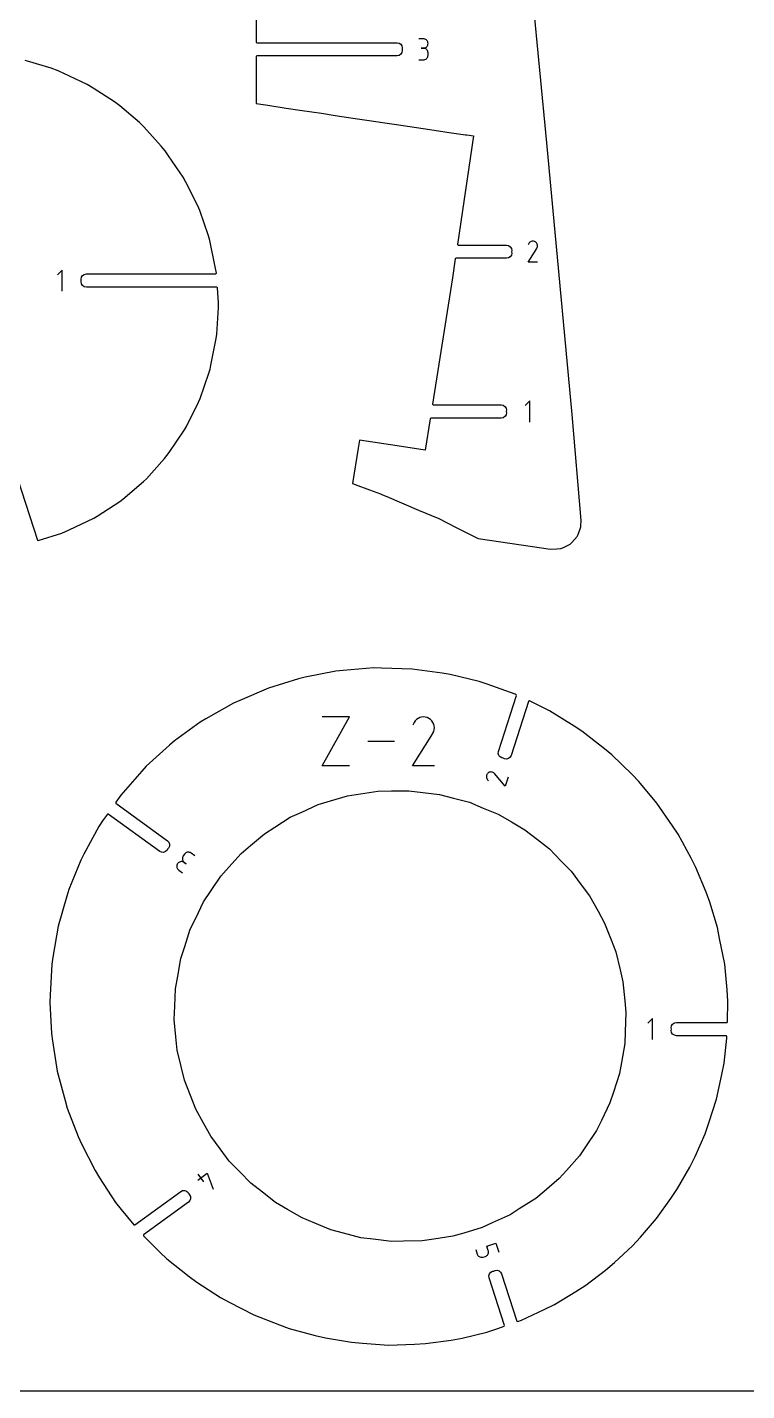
# Model space of a CAD drawing. Extents: x 0 to 500, y 0 to 500.
# Drawn here: x 155.5 to 292, y 0 to 258.5 of the extents above; entities that cross this region are included whole.
import ezdxf

# ---------------------------------------------------------------- set-up
doc = ezdxf.new("R2010")
doc.units = 0

msp = doc.modelspace()

# ---------------------------------------------------------------- linework, layer by layer
at = {"layer": 'annotation', "color": 1}
for p, q in [((230.608517, 256.273229), (229.720269, 256.273229)), ((230.768271, 256.258889), (230.608517, 256.273229)), ((230.918593, 256.217566), (230.768271, 256.258889)), ((231.056984, 256.1518), (230.918593, 256.217566)), ((231.180944, 256.064133), (231.056984, 256.1518)), ((231.287973, 255.957107), (231.180944, 256.064133)), ((231.375569, 255.833262), (231.287973, 255.957107)), ((230.608517, 254.496733), (230.163766, 254.496733)), ((230.163766, 254.496733), (230.608517, 254.496733)), ((230.608517, 254.496733), (230.768271, 254.511076)), ((230.768271, 254.482394), (230.608517, 254.496733)), ((230.608517, 254.496733), (230.608517, 254.496733)), ((230.768271, 254.511076), (230.918593, 254.552423)), ((230.918593, 254.44107), (230.768271, 254.482394)), ((230.918593, 254.552423), (231.056984, 254.618254)), ((231.056984, 254.375305), (230.918593, 254.44107)), ((231.056984, 254.618254), (231.180944, 254.706048)), ((231.180944, 254.287638), (231.056984, 254.375305)), ((231.180944, 254.706048), (231.287973, 254.813285)), ((231.287973, 254.180611), (231.180944, 254.287638)), ((231.287973, 254.813285), (231.375569, 254.937443)), ((231.375569, 254.056767), (231.287973, 254.180611)), ((231.441233, 255.695141), (231.375569, 255.833262)), ((231.375569, 254.937443), (231.441233, 255.076001)), ((231.441233, 253.918645), (231.375569, 254.056767)), ((231.482465, 255.545285), (231.441233, 255.695141)), ((231.441233, 255.076001), (231.482465, 255.226438)), ((231.482465, 253.768789), (231.441233, 253.918645)), ((231.496765, 255.386235), (231.482465, 255.545285)), ((231.482465, 255.226438), (231.496765, 255.386235)), ((231.496765, 253.609739), (231.482465, 253.768789)), ((231.496765, 255.386235), (231.496765, 255.386235)), ((231.496765, 253.164988), (231.496765, 253.609739)), ((231.496765, 253.609739), (231.496765, 253.609739)), ((229.720269, 252.277995), (230.608517, 252.277995)), ((230.608517, 252.277995), (230.768271, 252.292326)), ((230.608517, 252.277995), (230.608517, 252.277995)), ((230.768271, 252.292326), (230.918593, 252.333628)), ((230.918593, 252.333628), (231.056984, 252.399367)), ((231.056984, 252.399367), (231.180944, 252.487007)), ((231.180944, 252.487007), (231.287973, 252.594013)), ((231.287973, 252.594013), (231.375569, 252.71785)), ((231.375569, 252.71785), (231.441233, 252.855981)), ((231.441233, 252.855981), (231.482465, 253.005872)), ((231.482465, 253.005872), (231.496765, 253.164988)), ((250.613899, 217.458361), (250.497256, 217.234606)), ((250.706465, 217.589622), (250.613899, 217.458361)), ((250.817524, 217.699193), (250.706465, 217.589622)), ((250.943697, 217.786199), (250.817524, 217.699193)), ((251.081608, 217.849762), (250.943697, 217.786199)), ((251.227878, 217.889004), (251.081608, 217.849762)), ((251.37913, 217.903047), (251.227878, 217.889004)), ((251.531986, 217.891015), (251.37913, 217.903047)), ((251.683069, 217.85203), (251.531986, 217.891015)), ((251.829, 217.785214), (251.683069, 217.85203)), ((251.95952, 217.692533), (251.829, 217.785214)), ((251.829, 217.785214), (251.829, 217.785214)), ((252.068649, 217.581315), (251.95952, 217.692533)), ((252.155417, 217.45497), (252.068649, 217.581315)), ((252.218852, 217.316907), (252.155417, 217.45497)), ((252.257986, 217.170534), (252.218852, 217.316907)), ((252.271847, 217.019259), (252.257986, 217.170534)), ((250.494747, 213.903112), (252.136287, 216.545781)), ((252.136287, 216.545781), (252.13825, 216.54821)), ((252.136287, 216.545781), (252.136287, 216.545781)), ((252.13825, 216.54821), (252.140132, 216.550659)), ((252.140132, 216.550659), (252.141945, 216.553149)), ((252.141945, 216.553149), (252.143703, 216.555701)), ((252.143703, 216.555701), (252.145418, 216.558336)), ((252.145418, 216.558336), (252.147102, 216.561074)), ((252.147102, 216.561074), (252.148767, 216.563936)), ((252.148767, 216.563936), (252.150426, 216.566942)), ((252.150426, 216.566942), (252.152091, 216.570114)), ((252.152091, 216.570114), (252.219869, 216.71564)), ((252.152091, 216.570114), (252.152091, 216.570114)), ((252.219869, 216.71564), (252.259465, 216.866492)), ((252.259465, 216.866492), (252.271847, 217.019259)), ((162.10895, 212.43501), (161.219699, 211.545508)), ((162.10895, 208.43501), (162.10895, 212.43501)), ((252.271243, 213.903112), (250.494747, 213.903112)), ((250.823193, 187.617169), (249.933941, 186.727667)), ((250.823193, 183.617169), (250.823193, 187.617169)), ((211.425795, 118.450915), (216.568189, 127.712335)), ((216.568189, 127.712335), (211.425795, 127.712335)), ((228.854818, 126.682503), (228.584746, 126.164431)), ((229.069141, 126.986417), (228.854818, 126.682503)), ((229.326281, 127.240115), (229.069141, 126.986417)), ((229.618418, 127.441564), (229.326281, 127.240115)), ((229.93773, 127.588734), (229.618418, 127.441564)), ((230.276397, 127.679593), (229.93773, 127.588734)), ((230.626599, 127.712109), (230.276397, 127.679593)), ((230.980515, 127.684251), (230.626599, 127.712109)), ((231.330325, 127.593986), (230.980515, 127.684251)), ((231.668208, 127.439284), (231.330325, 127.593986)), ((231.970408, 127.224693), (231.668208, 127.439284)), ((231.668208, 127.439284), (231.668208, 127.439284)), ((232.22308, 126.967185), (231.970408, 127.224693)), ((232.423978, 126.674652), (232.22308, 126.967185)), ((232.570854, 126.354986), (232.423978, 126.674652)), ((228.578938, 118.45084), (232.379686, 124.569557)), ((232.379686, 124.569557), (232.38423, 124.575179)), ((232.379686, 124.569557), (232.379686, 124.569557)), ((232.38423, 124.575179), (232.388587, 124.580849)), ((232.388587, 124.580849), (232.392787, 124.586615)), ((232.392787, 124.586615), (232.396857, 124.592524)), ((232.396857, 124.592524), (232.400827, 124.598625)), ((232.400827, 124.598625), (232.404725, 124.604964)), ((232.404725, 124.604964), (232.408581, 124.61159)), ((232.408581, 124.61159), (232.412421, 124.618551)), ((232.412421, 124.618551), (232.416277, 124.625894)), ((232.416277, 124.625894), (232.573209, 124.96284)), ((232.416277, 124.625894), (232.416277, 124.625894)), ((232.661461, 126.01608), (232.570854, 126.354986)), ((232.573209, 124.96284), (232.664886, 125.312115)), ((232.693554, 125.665825), (232.661461, 126.01608)), ((232.664886, 125.312115), (232.693554, 125.665825)), ((225.106078, 123.081625), (220.042092, 123.081625)), ((216.568189, 118.450915), (211.425795, 118.450915)), ((232.692156, 118.45084), (228.578938, 118.45084)), ((242.570718, 116.524143), (242.562839, 116.372906)), ((242.562839, 116.372906), (242.580674, 116.222103)), ((242.604101, 116.672332), (242.570718, 116.524143)), ((242.662779, 116.813989), (242.604101, 116.672332)), ((242.746544, 116.94563), (242.662779, 116.813989)), ((242.855184, 117.063772), (242.746544, 116.94563)), ((242.983663, 117.159263), (242.855184, 117.063772)), ((242.855184, 117.063772), (242.855184, 117.063772)), ((243.12316, 117.228683), (242.983663, 117.159263)), ((243.270134, 117.272161), (243.12316, 117.228683)), ((243.421042, 117.289828), (243.270134, 117.272161)), ((243.572344, 117.281814), (243.421042, 117.289828)), ((243.720498, 117.24825), (243.572344, 117.281814)), ((243.861963, 117.189267), (243.720498, 117.24825)), ((243.993195, 117.104994), (243.861963, 117.189267)), ((244.110655, 116.995562), (243.993195, 117.104994)), ((244.113156, 116.992998), (244.110655, 116.995562)), ((244.110655, 116.995562), (244.110655, 116.995562)), ((244.115503, 116.990492), (244.113156, 116.992998)), ((244.11771, 116.988024), (244.115503, 116.990492)), ((244.119794, 116.985576), (244.11771, 116.988024)), ((244.12177, 116.983131), (244.119794, 116.985576)), ((244.123654, 116.980671), (244.12177, 116.983131)), ((244.125462, 116.978176), (244.123654, 116.980671)), ((244.127209, 116.97563), (244.125462, 116.978176)), ((244.128912, 116.973013), (244.127209, 116.97563)), ((246.134976, 114.595186), (244.128912, 116.973013)), ((244.128912, 116.973013), (244.128912, 116.973013)), ((242.580674, 116.222103), (242.624432, 116.075219)), ((242.624432, 116.075219), (242.694322, 115.935736)), ((242.694322, 115.935736), (242.790553, 115.807139)), ((242.790553, 115.807139), (242.967312, 115.62706)), ((246.683943, 116.284734), (246.134976, 114.595186)), ((184.881829, 100.92815), (184.879902, 100.77647)), ((184.909891, 101.078489), (184.881829, 100.92815)), ((184.964617, 101.223961), (184.909891, 101.078489)), ((185.046536, 101.36104), (184.964617, 101.223961)), ((185.307954, 101.720851), (185.046536, 101.36104)), ((185.046536, 101.36104), (185.046536, 101.36104)), ((185.413048, 101.841174), (185.307954, 101.720851)), ((185.53451, 101.938203), (185.413048, 101.841174)), ((185.668825, 102.011357), (185.53451, 101.938203)), ((185.812481, 102.060055), (185.668825, 102.011357)), ((185.961965, 102.083715), (185.812481, 102.060055)), ((186.113764, 102.081755), (185.961965, 102.083715)), ((186.264366, 102.053595), (186.113764, 102.081755)), ((186.410256, 101.998652), (186.264366, 102.053595)), ((186.547923, 101.916345), (186.410256, 101.998652)), ((187.266531, 101.394246), (186.547923, 101.916345)), ((186.547923, 101.916345), (186.547923, 101.916345)), ((183.837631, 99.490935), (183.835704, 99.339255)), ((183.835704, 99.339255), (183.859383, 99.189759)), ((183.865693, 99.641274), (183.837631, 99.490935)), ((183.859383, 99.189759), (183.90814, 99.045973)), ((183.920419, 99.786746), (183.865693, 99.641274)), ((183.90814, 99.045973), (183.981444, 98.911423)), ((184.002338, 99.923825), (183.920419, 99.786746)), ((183.981444, 98.911423), (184.078768, 98.789635)), ((184.107832, 100.044698), (184.002338, 99.923825)), ((184.002338, 99.923825), (184.002338, 99.923825)), ((184.078768, 98.789635), (184.199583, 98.684133)), ((184.229615, 100.142169), (184.107832, 100.044698)), ((184.199583, 98.684133), (184.918191, 98.162034)), ((184.364181, 100.215668), (184.229615, 100.142169)), ((184.508026, 100.264626), (184.364181, 100.215668)), ((184.657646, 100.288473), (184.508026, 100.264626)), ((184.809535, 100.286638), (184.657646, 100.288473)), ((184.960191, 100.258552), (184.809535, 100.286638)), ((184.879902, 100.77647), (184.903581, 100.626974)), ((184.903581, 100.626974), (184.952337, 100.483188)), ((184.952337, 100.483188), (185.025642, 100.348638)), ((185.106108, 100.203646), (184.960191, 100.258552)), ((185.025642, 100.348638), (185.122966, 100.22685)), ((185.243781, 100.121348), (185.106108, 100.203646)), ((185.122966, 100.22685), (185.243781, 100.121348)), ((185.243781, 100.121348), (185.603592, 99.85993)), ((185.603592, 99.85993), (185.243781, 100.121348)), ((185.243781, 100.121348), (185.243781, 100.121348)), ((274.058306, 70.549611), (273.169055, 69.660109)), ((274.058306, 66.549611), (274.058306, 70.549611)), ((187.807396, 39.942879), (189.604219, 41.248348)), ((187.823308, 41.053615), (188.867506, 39.616399)), ((189.604219, 41.248348), (190.715079, 38.210337)), ((240.551446, 26.743996), (240.82593, 25.899222)), ((240.82593, 25.899222), (240.82593, 25.899222)), ((240.82593, 25.899222), (240.888827, 25.752031)), ((242.661592, 27.429623), (244.355673, 27.980064)), ((242.936076, 26.58485), (242.661592, 27.429623)), ((242.846269, 25.841595), (242.914762, 25.976473)), ((242.914762, 25.976473), (242.959567, 26.121405)), ((242.971802, 26.428761), (242.936076, 26.58485)), ((242.959567, 26.121405), (242.979106, 26.273223)), ((242.979106, 26.273223), (242.971802, 26.428761)), ((244.355673, 27.980064), (244.90464, 26.290516)), ((240.888827, 25.752031), (240.974527, 25.622002)), ((240.974527, 25.622002), (241.079854, 25.510766)), ((241.079854, 25.510766), (241.201632, 25.419952)), ((241.201632, 25.419952), (241.336685, 25.351189)), ((241.336685, 25.351189), (241.481839, 25.306107)), ((241.481839, 25.306107), (241.633917, 25.286335)), ((241.633917, 25.286335), (241.789743, 25.293503)), ((241.789743, 25.293503), (241.946142, 25.329242)), ((241.946142, 25.329242), (242.366978, 25.46598)), ((242.366978, 25.46598), (242.514443, 25.528964)), ((242.366978, 25.46598), (242.366978, 25.46598)), ((242.514443, 25.528964), (242.644532, 25.614673)), ((242.644532, 25.614673), (242.755666, 25.71994)), ((242.755666, 25.71994), (242.846269, 25.841595))]:
    msp.add_line(p, q, dxfattribs=at)
at = {"layer": 'boundary', "color": 5}
for p, q in [((198.908039, 282.422462), (198.908039, 255.652869)), ((254.022434, 236.539233), (250.507452, 272.877067)), ((198.908039, 255.652869), (199.033039, 255.527869)), ((199.033039, 255.527869), (225.609019, 255.527869)), ((225.609019, 255.527869), (225.991702, 255.451749)), ((225.991702, 255.451749), (226.316126, 255.234976)), ((226.316126, 253.320762), (225.991702, 253.10399)), ((226.316126, 255.234976), (226.532898, 254.910553)), ((226.532898, 253.645186), (226.316126, 253.320762)), ((226.532898, 254.910553), (226.609019, 254.527869)), ((226.609019, 254.027869), (226.532898, 253.645186)), ((226.609019, 254.527869), (226.559291, 254.27787)), ((226.559291, 254.27787), (226.609019, 254.027869)), ((155.477077, 252.039901), (155.076238, 252.139132)), ((159.978775, 250.66818), (155.477077, 252.039901)), ((199.033039, 253.027869), (198.908039, 252.90287)), ((198.908039, 252.90287), (198.908039, 243.987624)), ((225.609019, 253.027869), (199.033039, 253.027869)), ((225.991702, 253.10399), (225.609019, 253.027869)), ((161.300535, 250.188375), (159.978775, 250.66818)), ((165.63205, 248.187127), (161.300535, 250.188375)), ((166.844419, 247.596811), (165.63205, 248.187127)), ((167.97143, 246.894348), (166.844419, 247.596811)), ((172.013933, 244.310302), (167.97143, 246.894348)), ((173.014834, 243.531958), (172.013933, 244.310302)), ((176.720648, 240.386025), (173.014834, 243.531958)), ((198.908039, 243.987624), (201.113074, 243.658696)), ((201.113074, 243.658696), (204.589809, 243.140067)), ((204.589809, 243.140067), (207.60075, 242.690922)), ((177.591827, 239.551189), (176.720648, 240.386025)), ((207.60075, 242.690922), (211.267901, 242.143887)), ((211.267901, 242.143887), (213.906578, 241.750273)), ((213.906578, 241.750273), (217.694831, 241.185175)), ((217.694831, 241.185175), (219.913092, 240.854274)), ((219.913092, 240.854274), (223.750878, 240.281787)), ((180.88415, 235.892413), (177.591827, 239.551189)), ((223.750878, 240.281787), (225.508403, 240.019615)), ((225.508403, 240.019615), (229.323228, 239.450552)), ((229.323228, 239.450552), (230.58828, 239.261843)), ((230.58828, 239.261843), (234.308084, 238.706955)), ((234.308084, 238.706955), (235.058099, 238.595074)), ((235.058099, 238.595074), (238.612581, 238.064848)), ((240.093898, 237.843878), (237.073105, 217.278145)), ((238.612581, 238.064848), (238.834589, 238.031731)), ((238.834589, 238.031731), (240.093898, 237.843878)), ((181.625309, 235.019464), (180.88415, 235.892413)), ((258.814787, 185.044269), (254.022434, 236.539233)), ((182.26265, 234.090816), (181.625309, 235.019464)), ((185.047348, 230.013773), (182.26265, 234.090816)), ((185.558336, 229.077232), (185.047348, 230.013773)), ((187.800513, 224.619453), (185.558336, 229.077232)), ((188.191456, 223.688591), (187.800513, 224.619453)), ((189.839064, 218.928766), (188.191456, 223.688591)), ((190.117672, 218.014675), (189.839064, 218.928766)), ((191.129951, 213.039226), (190.117672, 218.014675)), ((237.073105, 217.278145), (237.198105, 217.153145)), ((237.198105, 217.153145), (246.383497, 217.153145)), ((246.383497, 217.153145), (246.76618, 217.077024)), ((236.669171, 214.528145), (236.146655, 210.970823)), ((236.794172, 214.653145), (236.669171, 214.528145)), ((246.383497, 214.653145), (236.794172, 214.653145)), ((246.76618, 214.729265), (246.383497, 214.653145)), ((246.76618, 217.077024), (247.090603, 216.860252)), ((247.090604, 214.946038), (246.76618, 214.729265)), ((247.090603, 216.860252), (247.307376, 216.535828)), ((247.307376, 215.270462), (247.090604, 214.946038)), ((247.307376, 216.535828), (247.383497, 216.153145)), ((247.383497, 215.653145), (247.307376, 215.270462)), ((247.383497, 216.153145), (247.333769, 215.903145)), ((247.333769, 215.903145), (247.383497, 215.653145)), ((191.304694, 212.150443), (191.129951, 213.039226)), ((191.336294, 211.81001), (191.304694, 212.150443)), ((165.6647, 210.68501), (165.740821, 211.067693)), ((165.714429, 210.43501), (165.6647, 210.68501)), ((165.6647, 210.18501), (165.714429, 210.43501)), ((165.740821, 209.802327), (165.6647, 210.18501)), ((165.740821, 211.067693), (165.957594, 211.392117)), ((165.957594, 209.477903), (165.740821, 209.802327)), ((165.957594, 211.392117), (166.282017, 211.608889)), ((166.282017, 209.26113), (165.957594, 209.477903)), ((166.282017, 211.608889), (166.6647, 211.68501)), ((166.6647, 211.68501), (191.211294, 211.68501)), ((191.211294, 211.68501), (191.336294, 211.81001)), ((236.146655, 210.970823), (232.324401, 186.992169)), ((166.6647, 209.18501), (166.282017, 209.26113)), ((191.412468, 209.18501), (166.6647, 209.18501)), ((191.537468, 209.06001), (191.412468, 209.18501)), ((191.733039, 206.194375), (191.537468, 209.06001)), ((191.396552, 200.246649), (191.725367, 205.344318)), ((191.725367, 205.344318), (191.733039, 206.194375)), ((190.302633, 194.407242), (191.306788, 199.438904)), ((191.306788, 199.438904), (191.396552, 200.246649)), ((190.137813, 193.642951), (190.302633, 194.407242)), ((188.237882, 188.053035), (189.898194, 192.90544)), ((189.898194, 192.90544), (190.137813, 193.642951)), ((185.639322, 182.762176), (187.933632, 187.364212)), ((187.933632, 187.364212), (188.237882, 188.053035)), ((232.324401, 186.992169), (232.449401, 186.867169)), ((232.449401, 186.867169), (245.378943, 186.867169)), ((245.378943, 186.867169), (245.761627, 186.791049)), ((245.761627, 186.791049), (246.08605, 186.574276)), ((246.08605, 186.574276), (246.302823, 186.249853)), ((246.302823, 186.249853), (246.378943, 185.867169)), ((149.610329, 185.148716), (157.381674, 161.230976)), ((231.886045, 184.242169), (230.939262, 178.302594)), ((232.011045, 184.367169), (231.886045, 184.242169)), ((245.378943, 184.36717), (232.011045, 184.367169)), ((245.761627, 184.44329), (245.378943, 184.36717)), ((246.08605, 184.660063), (245.761627, 184.44329)), ((246.302823, 184.984486), (246.08605, 184.660063)), ((246.378943, 185.367169), (246.302823, 184.984486)), ((246.378943, 185.867169), (246.329215, 185.617169)), ((246.329215, 185.617169), (246.378943, 185.367169)), ((260.541858, 164.955343), (258.814787, 185.044269)), ((182.386767, 177.85802), (185.274063, 182.120942)), ((185.274063, 182.120942), (185.639322, 182.762176)), ((218.264268, 178.693369), (217.190436, 171.963607)), ((218.498045, 180.158466), (218.264268, 178.693369)), ((225.655882, 179.090722), (218.498045, 180.158466)), ((230.939262, 178.302594), (225.655882, 179.090722)), ((178.053477, 172.872405), (181.480251, 176.715237)), ((181.480251, 176.715237), (181.962484, 177.263307)), ((181.962484, 177.263307), (182.386767, 177.85802)), ((173.612185, 169.021155), (177.516797, 172.375129)), ((177.516797, 172.375129), (178.053477, 172.872405)), ((217.190436, 171.963607), (217.667148, 171.788524)), ((217.667148, 171.788524), (220.398446, 170.782947)), ((220.398446, 170.782947), (222.490585, 170.010234)), ((168.713033, 165.772877), (173.02023, 168.575415)), ((173.02023, 168.575415), (173.612185, 169.021155)), ((222.490585, 170.010234), (222.883764, 169.843434)), ((222.883764, 169.843434), (223.695682, 169.498991)), ((223.695682, 169.498991), (229.700048, 166.936229)), ((168.064328, 165.380863), (168.713033, 165.772877)), ((229.700048, 166.936229), (233.51366, 165.308516)), ((161.987478, 162.582558), (162.731165, 162.845671)), ((162.731165, 162.845671), (163.43824, 163.180121)), ((163.43824, 163.180121), (168.064328, 165.380863)), ((233.51366, 165.308516), (236.85736, 163.653539)), ((236.85736, 163.653539), (241.017318, 161.572518)), ((259.962905, 162.294612), (260.497785, 163.742164)), ((260.497785, 163.742164), (260.506238, 163.97483)), ((260.506238, 163.97483), (260.541858, 164.955343)), ((157.381674, 161.230976), (157.539183, 161.150722)), ((157.539183, 161.150722), (161.987478, 162.582558)), ((241.017318, 161.572518), (249.174205, 160.355745)), ((249.174205, 160.355745), (254.724362, 159.527821)), ((257.181915, 159.843925), (258.484578, 160.453509)), ((258.484578, 160.453509), (258.805478, 160.802043)), ((258.805478, 160.802043), (259.817575, 161.901304)), ((259.817575, 161.901304), (259.962905, 162.294612)), ((254.724362, 159.527821), (255.925389, 159.576013)), ((255.925389, 159.576013), (256.701715, 159.619213)), ((256.701715, 159.619213), (257.181915, 159.843925)), ((221.222236, 137.002916), (215.378842, 136.544723)), ((222.660808, 136.977134), (221.222236, 137.002916)), ((206.899366, 134.926228), (201.234346, 133.200148)), ((208.204948, 135.280182), (206.899366, 134.926228)), ((213.996635, 136.374156), (208.204948, 135.280182)), ((215.378842, 136.544723), (213.996635, 136.374156)), ((228.481966, 136.805242), (222.660808, 136.977134)), ((234.185668, 136.021919), (228.481966, 136.805242)), ((235.681029, 135.784495), (234.185668, 136.021919)), ((241.222883, 134.412556), (235.681029, 135.784495)), ((242.725164, 133.954794), (241.222883, 134.412556)), ((201.234346, 133.200148), (195.757827, 130.84968)), ((248.042316, 132.024642), (242.725164, 133.954794)), ((248.222397, 131.941441), (248.042316, 132.024642)), ((248.302652, 131.783932), (248.222397, 131.941441)), ((194.559265, 130.331884), (189.360249, 127.384974)), ((195.757827, 130.84968), (194.559265, 130.331884)), ((244.863735, 121.200035), (248.302652, 131.783932)), ((250.570511, 130.673515), (247.241376, 120.427492)), ((250.72802, 130.75377), (250.570511, 130.673515)), ((254.556713, 128.889535), (250.72802, 130.75377)), ((188.267925, 126.712814), (183.416186, 123.202814)), ((189.360249, 127.384974), (188.267925, 126.712814)), ((259.237086, 125.97227), (254.556713, 128.889535)), ((260.68249, 125.04834), (259.237086, 125.97227)), ((264.986508, 121.701353), (260.68249, 125.04834)), ((182.443589, 122.390004), (178.004191, 118.359244)), ((183.416186, 123.202814), (182.443589, 122.390004)), ((266.340888, 120.551595), (264.986508, 121.701353)), ((244.817874, 120.812559), (244.863735, 121.200035)), ((244.923785, 120.437027), (244.817874, 120.812559)), ((245.165344, 120.130612), (244.923785, 120.437027)), ((245.505775, 119.939961), (245.165344, 120.130612)), ((245.758905, 119.910001), (245.505775, 119.939961)), ((245.981303, 119.785453), (245.758905, 119.910001)), ((246.368779, 119.739592), (245.981303, 119.785453)), ((246.74431, 119.845503), (246.368779, 119.739592)), ((247.050726, 120.087061), (246.74431, 119.845503)), ((247.241376, 120.427492), (247.050726, 120.087061)), ((270.230348, 116.824388), (266.340888, 120.551595)), ((177.163635, 117.4196), (173.195702, 112.918701)), ((178.004191, 118.359244), (177.163635, 117.4196)), ((271.459165, 115.458797), (270.230348, 116.824388)), ((274.902463, 111.403224), (271.459165, 115.458797)), ((173.195702, 112.918701), (172.232427, 111.544775)), ((172.232427, 111.544775), (172.260081, 111.370174)), ((172.260081, 111.370174), (182.061667, 104.248905)), ((277.863444, 107.088882), (274.902463, 111.403224)), ((170.653503, 109.292743), (169.75285, 108.008135)), ((170.828103, 109.320397), (170.653503, 109.292743)), ((180.592204, 102.226363), (170.828103, 109.320397)), ((169.054306, 106.953239), (166.179787, 101.698088)), ((169.75285, 108.008135), (169.054306, 106.953239)), ((278.943857, 105.507063), (277.863444, 107.088882)), ((182.061667, 104.248905), (182.326522, 103.962387)), ((182.326522, 103.962387), (182.46157, 103.596323)), ((182.46157, 103.596323), (182.446252, 103.206443)), ((281.418372, 100.971767), (278.943857, 105.507063)), ((166.179787, 101.698088), (165.635016, 100.541706)), ((180.946544, 102.06301), (180.592204, 102.226363)), ((181.336424, 102.047691), (180.946544, 102.06301)), ((181.702488, 102.182739), (181.336424, 102.047691)), ((181.989006, 102.447594), (181.702488, 102.182739)), ((182.095721, 102.679078), (181.989006, 102.447594)), ((182.282899, 102.852103), (182.095721, 102.679078)), ((182.446252, 103.206443), (182.282899, 102.852103)), ((282.303658, 99.211688), (281.418372, 100.971767)), ((165.635016, 100.541706), (163.362929, 95.011754)), ((284.278917, 94.508462), (282.303658, 99.211688)), ((162.983624, 93.768917), (161.338578, 88.037525)), ((163.362929, 95.011754), (162.983624, 93.768917)), ((284.940041, 92.598521), (284.278917, 94.508462)), ((286.408818, 87.779584), (284.940041, 92.598521)), ((161.338578, 88.037525), (160.337689, 82.196053)), ((286.821043, 85.753459), (286.408818, 87.779584)), ((287.78123, 80.869712), (286.821043, 85.753459)), ((160.132861, 80.86746), (159.776137, 74.978852)), ((160.337689, 82.196053), (160.132861, 80.86746)), ((288.234933, 75.981976), (287.78123, 80.869712)), ((159.776137, 74.978852), (159.76136, 73.59628)), ((288.379327, 73.866224), (288.234933, 75.981976)), ((159.76136, 73.59628), (160.043234, 67.735506)), ((288.343756, 69.924611), (288.379327, 73.866224)), ((278.231373, 69.72349), (278.614057, 69.799611)), ((278.614057, 69.799611), (288.218756, 69.799611)), ((288.218756, 69.799611), (288.343756, 69.924611)), ((160.043234, 67.735506), (160.228783, 66.320294)), ((277.614057, 68.799611), (277.690177, 69.182294)), ((277.663785, 68.549611), (277.614057, 68.799611)), ((277.614057, 68.299611), (277.663785, 68.549611)), ((277.690177, 67.916927), (277.614057, 68.299611)), ((277.690177, 69.182294), (277.90695, 69.506718)), ((277.90695, 67.592504), (277.690177, 67.916927)), ((277.90695, 69.506718), (278.231373, 69.72349)), ((278.231373, 67.375731), (277.90695, 67.592504)), ((278.614057, 67.299611), (278.231373, 67.375731)), ((288.092176, 67.299611), (278.614057, 67.299611)), ((288.217176, 67.174611), (288.092176, 67.299611)), ((160.228783, 66.320294), (161.134487, 60.560197)), ((287.665322, 62.07588), (288.196753, 66.857984)), ((288.196753, 66.857984), (288.217176, 67.174611)), ((287.237867, 59.933969), (287.665322, 62.07588)), ((161.134487, 60.560197), (162.634196, 54.99314)), ((286.232027, 55.269773), (287.237867, 59.933969)), ((162.634196, 54.99314), (163.034851, 53.546333)), ((284.769717, 50.769002), (286.232027, 55.269773)), ((163.034851, 53.546333), (165.099889, 48.213881)), ((284.053554, 48.675955), (284.769717, 50.769002)), ((165.099889, 48.213881), (165.718731, 46.785459)), ((165.718731, 46.785459), (168.311011, 41.746419)), ((282.151985, 44.370794), (284.053554, 48.675955)), ((281.158043, 42.377097), (282.151985, 44.370794)), ((168.311011, 41.746419), (169.150119, 40.366056)), ((278.837823, 38.303816), (281.158043, 42.377097)), ((169.150119, 40.366056), (172.225773, 35.673208)), ((175.842928, 31.422308), (184.578467, 37.769049)), ((184.578467, 37.769049), (184.932807, 37.932402)), ((184.932807, 37.932402), (185.322687, 37.94772)), ((185.322687, 37.94772), (185.688751, 37.812672)), ((185.688751, 37.812672), (185.975269, 37.547817)), ((185.975269, 37.547817), (186.081985, 37.316333)), ((186.081985, 37.316333), (186.269162, 37.143309)), ((186.269162, 37.143309), (186.432515, 36.788969)), ((186.447833, 36.399089), (186.312785, 36.033025)), ((186.432515, 36.788969), (186.447833, 36.399089)), ((274.867345, 32.644666), (277.583425, 36.451772)), ((277.583425, 36.451772), (278.837823, 38.303816)), ((172.225773, 35.673208), (173.282823, 34.372325)), ((173.282823, 34.372325), (175.668328, 31.449962)), ((186.04793, 35.746506), (177.520472, 29.550945)), ((186.312785, 36.033025), (186.04793, 35.746506)), ((175.668328, 31.449962), (175.842928, 31.422308)), ((271.780293, 29.13615), (274.867345, 32.644666)), ((177.520472, 29.550945), (177.492818, 29.376345)), ((177.492818, 29.376345), (180.668313, 26.219155)), ((270.28975, 27.464635), (271.780293, 29.13615)), ((180.668313, 26.219155), (181.953743, 25.014235)), ((266.858156, 24.284998), (270.28975, 27.464635)), ((181.953743, 25.014235), (186.154796, 21.62191)), ((265.162582, 22.828537), (266.858156, 24.284998)), ((186.154796, 21.62191), (187.639576, 20.564954)), ((243.038602, 21.762701), (243.144512, 22.138232)), ((243.084462, 21.375225), (243.038602, 21.762701)), ((246.010864, 12.368686), (243.084462, 21.375225)), ((243.144512, 22.138232), (243.386071, 22.444648)), ((243.386071, 22.444648), (243.726502, 22.635298)), ((243.726502, 22.635298), (243.979633, 22.665258)), ((243.979633, 22.665258), (244.20203, 22.789807)), ((244.20203, 22.789807), (244.589506, 22.835668)), ((244.589506, 22.835668), (244.965038, 22.729757)), ((244.965038, 22.729757), (245.271453, 22.488198)), ((245.271453, 22.488198), (245.462104, 22.147767)), ((245.462104, 22.147767), (248.366497, 13.208964)), ((261.415253, 20.006808), (265.162582, 22.828537)), ((187.639576, 20.564954), (192.110872, 17.658037)), ((255.518696, 16.357058), (259.550754, 18.793646)), ((259.550754, 18.793646), (261.415253, 20.006808)), ((192.110872, 17.658037), (193.775662, 16.780757)), ((193.775662, 16.780757), (198.460878, 14.377487)), ((253.525467, 15.408831), (255.518696, 16.357058)), ((198.460878, 14.377487), (203.286298, 12.495713)), ((248.366497, 13.208964), (248.524006, 13.128709)), ((248.524006, 13.128709), (249.241996, 13.38273)), ((249.241996, 13.38273), (253.525467, 15.408831)), ((203.286298, 12.495713), (205.123623, 11.821423)), ((205.123623, 11.821423), (210.052297, 10.457596)), ((210.052297, 10.457596), (212.013439, 10.021444)), ((237.979808, 9.983485), (242.663827, 11.121553)), ((242.663827, 11.121553), (244.736725, 11.788786)), ((244.736725, 11.788786), (245.930609, 12.211177)), ((245.930609, 12.211177), (246.010864, 12.368686)), ((212.013439, 10.021444), (216.992293, 9.176063)), ((216.992293, 9.176063), (219.041371, 8.998905)), ((219.041371, 8.998905), (224.019305, 8.6675)), ((224.019305, 8.6675), (228.935785, 8.840432)), ((228.935785, 8.840432), (231.04476, 8.938082)), ((231.04476, 8.938082), (235.866732, 9.601487)), ((235.866732, 9.601487), (237.979808, 9.983485))]:
    msp.add_line(p, q, dxfattribs=at)
at = {"layer": 'frame', "color": 5}
msp.add_line((0, 0), (500, 0), dxfattribs=at)
at = {"layer": 'hole', "color": 5}
for p, q in [((224.574013, 113.684263), (227.846075, 113.733636)), ((227.846075, 113.733636), (230.486661, 113.412546)), ((210.643101, 111.103204), (212.982293, 111.798509)), ((212.982293, 111.798509), (216.227432, 112.763098)), ((216.227432, 112.763098), (218.701633, 113.141417)), ((218.701633, 113.141417), (221.997587, 113.645386)), ((221.997587, 113.645386), (224.574013, 113.684263)), ((230.486661, 113.412546), (233.663946, 113.026194)), ((233.663946, 113.026194), (236.324955, 112.328037)), ((236.324955, 112.328037), (239.34283, 111.53625)), ((239.34283, 111.53625), (241.974898, 110.44901)), ((202.430656, 106.84782), (205.348609, 108.696624)), ((205.348609, 108.696624), (207.524565, 109.685692)), ((207.524565, 109.685692), (210.643101, 111.103204)), ((241.974898, 110.44901), (244.776938, 109.291559)), ((244.776938, 109.291559), (247.325634, 107.810041)), ((200.442588, 105.588187), (202.430656, 106.84782)), ((247.325634, 107.810041), (249.865041, 106.333923)), ((249.865041, 106.333923), (252.271952, 104.461418)), ((197.794492, 103.343196), (200.442588, 105.588187)), ((252.271952, 104.461418), (254.51236, 102.718448)), ((193.700034, 99.242076), (196.016433, 101.835802)), ((196.016433, 101.835802), (197.794492, 103.343196)), ((254.51236, 102.718448), (256.716666, 100.468125)), ((192.152588, 97.509366), (193.700034, 99.242076)), ((256.716666, 100.468125), (258.63232, 98.512482)), ((258.63232, 98.512482), (260.572826, 95.908416)), ((190.219926, 94.624996), (192.152588, 97.509366)), ((260.572826, 95.908416), (262.148179, 93.794367)), ((188.923035, 92.689472), (190.219926, 94.624996)), ((262.148179, 93.794367), (263.76565, 90.872069)), ((187.414414, 89.580974), (188.923035, 92.689472)), ((263.76565, 90.872069), (264.994443, 88.651997)), ((186.387926, 87.465905), (187.414414, 89.580974)), ((264.994443, 88.651997), (266.234141, 85.458345)), ((185.330579, 84.205647), (186.387926, 87.465905)), ((266.234141, 85.458345), (267.118085, 83.18117)), ((184.594491, 81.935972), (185.330579, 84.205647)), ((267.118085, 83.18117), (267.932347, 79.773702)), ((184.001842, 78.599378), (184.594491, 81.935972)), ((183.576139, 76.202683), (184.001842, 78.599378)), ((267.932347, 79.773702), (268.479553, 77.483791)), ((183.447739, 72.865384), (183.576139, 76.202683)), ((268.479553, 77.483791), (268.830195, 73.929391)), ((183.35184, 70.372839), (183.447739, 72.865384)), ((268.830195, 73.929391), (269.05348, 71.665995)), ((183.673924, 67.107921), (183.35184, 70.372839)), ((269.05348, 71.665995), (268.913932, 68.038968)), ((268.913932, 68.038968), (268.82918, 65.836151)), ((183.925766, 64.555043), (183.673924, 67.107921)), ((268.82918, 65.836151), (268.186136, 62.215835)), ((184.672411, 61.430532), (183.925766, 64.555043)), ((268.186136, 62.215835), (267.810829, 60.102862)), ((185.287234, 58.857664), (184.672411, 61.430532)), ((267.810829, 60.102862), (266.665348, 56.570851)), ((186.421975, 55.934399), (185.287234, 58.857664)), ((187.410877, 53.386837), (186.421975, 55.934399)), ((266.017394, 54.572929), (264.385341, 51.210101)), ((266.665348, 56.570851), (266.017394, 54.572929)), ((188.888729, 50.716787), (187.410877, 53.386837)), ((190.25714, 48.244466), (188.888729, 50.716787)), ((263.482284, 49.349362), (261.394084, 46.232862)), ((264.385341, 51.210101), (263.482284, 49.349362)), ((192.026844, 45.86961), (190.25714, 48.244466)), ((193.773, 43.526353), (192.026844, 45.86961)), ((260.252731, 44.529468), (257.752425, 41.729818)), ((261.394084, 46.232862), (260.252731, 44.529468)), ((195.779379, 41.478089), (193.773, 43.526353)), ((197.89296, 39.320386), (195.779379, 41.478089)), ((257.752425, 41.729818), (256.388886, 40.203032)), ((200.079241, 37.619525), (197.89296, 39.320386)), ((256.388886, 40.203032), (253.532589, 37.781533)), ((202.540278, 35.704911), (200.079241, 37.619525)), ((251.962731, 36.450647), (248.81651, 34.457212)), ((253.532589, 37.781533), (251.962731, 36.450647)), ((204.850224, 34.362175), (202.540278, 35.704911)), ((207.628381, 32.747275), (204.850224, 34.362175)), ((248.81651, 34.457212), (247.05671, 33.34221)), ((210.008155, 31.764251), (207.628381, 32.747275)), ((213.062489, 30.502584), (210.008155, 31.764251)), ((243.694083, 31.813748), (241.762219, 30.93563)), ((247.05671, 33.34221), (243.694083, 31.813748)), ((215.462126, 29.873001), (213.062489, 30.502584)), ((218.741373, 29.01264), (215.462126, 29.873001)), ((221.11582, 28.723911), (218.741373, 29.01264)), ((224.559245, 28.305198), (221.11582, 28.723911)), ((232.618668, 28.731512), (230.407733, 28.393448)), ((236.177887, 29.275736), (232.618668, 28.731512)), ((238.26135, 29.895027), (236.177887, 29.275736)), ((241.762219, 30.93563), (238.26135, 29.895027)), ((226.868931, 28.34005), (224.559245, 28.305198)), ((230.407733, 28.393448), (226.868931, 28.34005))]:
    msp.add_line(p, q, dxfattribs=at)

doc.saveas('drawing.dxf')
